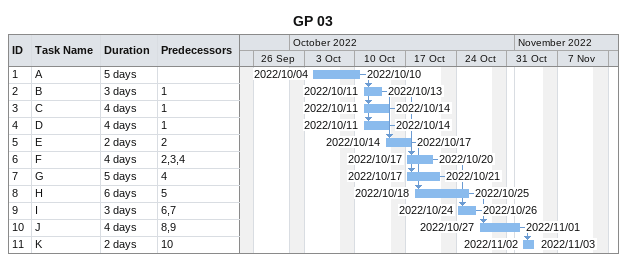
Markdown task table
GP 03

| ID | Task | Duration | Start | Finish | Predecessors |
|---|---|---|---|---|---|
| 1 | A | 5d | 2022-10-04 | 2022-10-10 |  |
| 2 | B | 3d | 2022-10-11 | 2022-10-13 | 1 |
| 3 | C | 4d | 2022-10-11 | 2022-10-14 | 1 |
| 4 | D | 4d | 2022-10-11 | 2022-10-14 | 1 |
| 5 | E | 2d | 2022-10-14 | 2022-10-17 | 2 |
| 6 | F | 4d | 2022-10-17 | 2022-10-20 | 2, 3, 4 |
| 7 | G | 5d | 2022-10-17 | 2022-10-21 | 4 |
| 8 | H | 6d | 2022-10-18 | 2022-10-25 | 5 |
| 9 | I | 3d | 2022-10-24 | 2022-10-26 | 6, 7 |
| 10 | J | 4d | 2022-10-27 | 2022-11-01 | 8, 9 |
| 11 | K | 2d | 2022-11-02 | 2022-11-03 | 10 |
